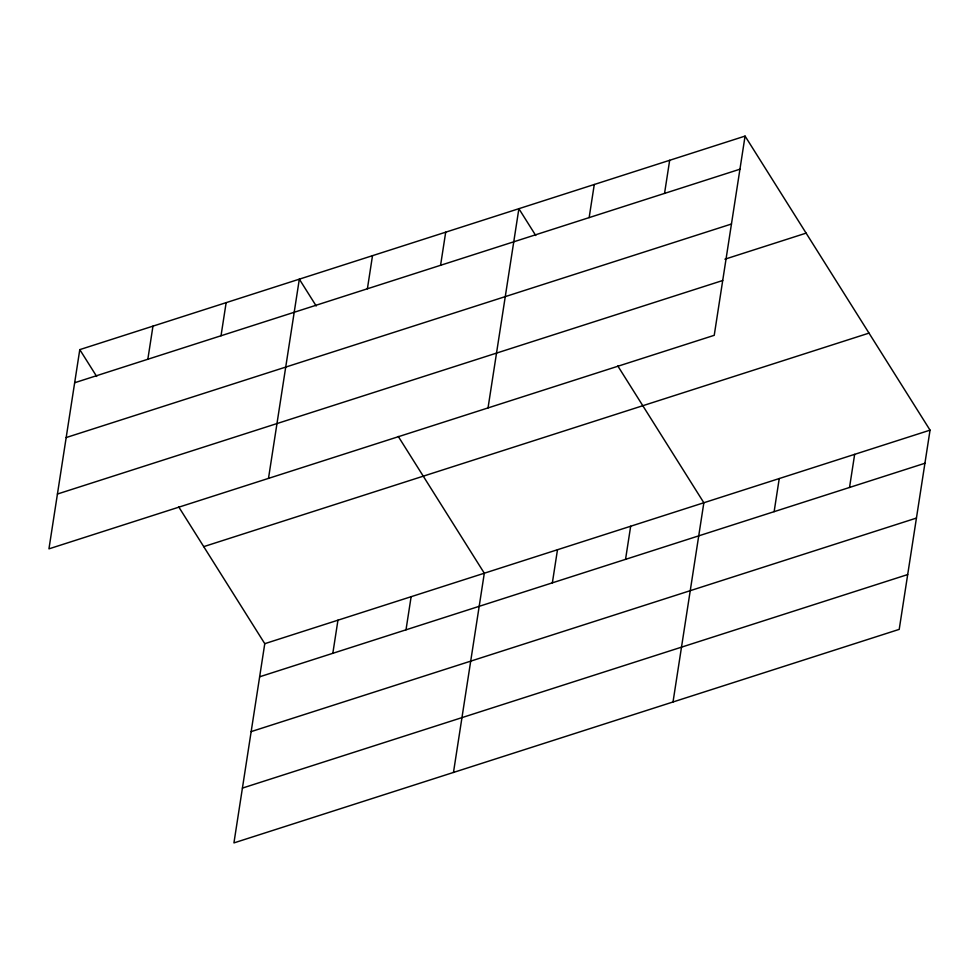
<?xml version="1.0" encoding="UTF-8"?>
<svg xmlns="http://www.w3.org/2000/svg" width="979" height="979" viewBox="0 0 979 979"><rect width="100%" height="100%" fill="white"/><g stroke="black" fill="none" stroke-linecap="round" stroke-linejoin="round"><path stroke-width="1.47" d="M79.788 349.625L48.95 548.852L714.229 335.32L745.068 136.093L79.788 349.625L96.664 376.438M147.841 359.244L152.969 326.129M221.021 335.76L226.149 302.646M268.491 478.388L299.329 279.162L316.205 305.974M178.729 506.902L264.771 643.68L233.932 842.907L899.211 629.375L930.05 430.148L745.068 136.093M367.394 288.781L372.509 255.666M332.823 653.299L337.951 620.197M440.574 265.297L445.702 232.182M406.004 629.815L411.131 596.7M488.031 407.925L518.882 208.698L535.746 235.511M453.473 772.443L484.311 573.217L398.269 436.438M589.15 217.607L594.277 184.493M552.364 582.835L557.492 549.721M664.545 193.401L669.673 160.299M625.544 559.352L630.672 526.237M673.014 701.98L703.852 502.753L617.81 365.975M774.132 511.662L779.247 478.547M849.527 487.456L854.655 454.354M74.661 382.74L739.94 169.208M66.18 437.552L731.46 224.02M724.913 259.19L806.121 233.137M57.431 494.028L722.722 280.508M203.73 546.637L869.009 333.117M264.771 643.68L930.05 430.148M259.643 676.795L924.922 463.263M251.162 731.607L916.442 518.075M242.413 788.095L907.692 574.563"/></g></svg>
